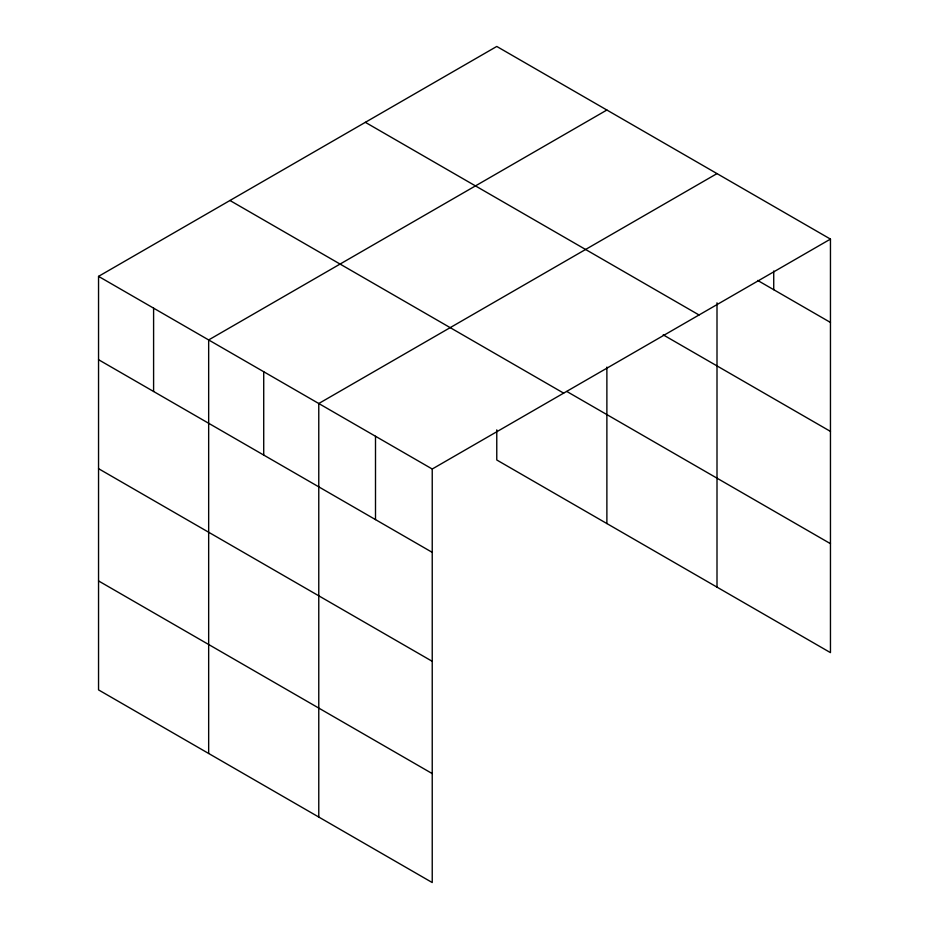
<?xml version="1.0" encoding="UTF-8"?>
<svg xmlns="http://www.w3.org/2000/svg" width="929" height="929" viewBox="0 0 929 929"><rect width="100%" height="100%" fill="white"/><g stroke="black" fill="none" stroke-linecap="round" stroke-linejoin="round"><path stroke-width="1.39" d="M98.544 276.366L432.229 469.017L432.229 882.55L98.544 689.899L98.544 276.366L496.771 46.45L830.456 239.101L830.456 652.634L496.771 459.983L496.771 429.872M606.881 110.028L208.665 339.933L208.665 753.477M717.002 173.607L318.775 403.511L318.775 817.044M432.229 469.017L830.456 239.101M757.692 280.442L830.456 322.444M365.352 122.326L699.038 314.977M663.19 334.846L830.456 431.404M566.841 391.481L830.456 543.674M229.962 200.49L563.648 393.141M98.544 359.697L432.229 552.36M98.544 468.669L432.229 661.32M98.544 580.927L432.229 773.59M773.729 271.013L773.729 289.697M717.002 302.819L717.002 587.14M606.881 367.094L606.881 523.561M375.502 436.258L375.502 519.601M263.72 371.728L263.72 455.059M153.599 308.149L153.599 391.492"/></g></svg>
